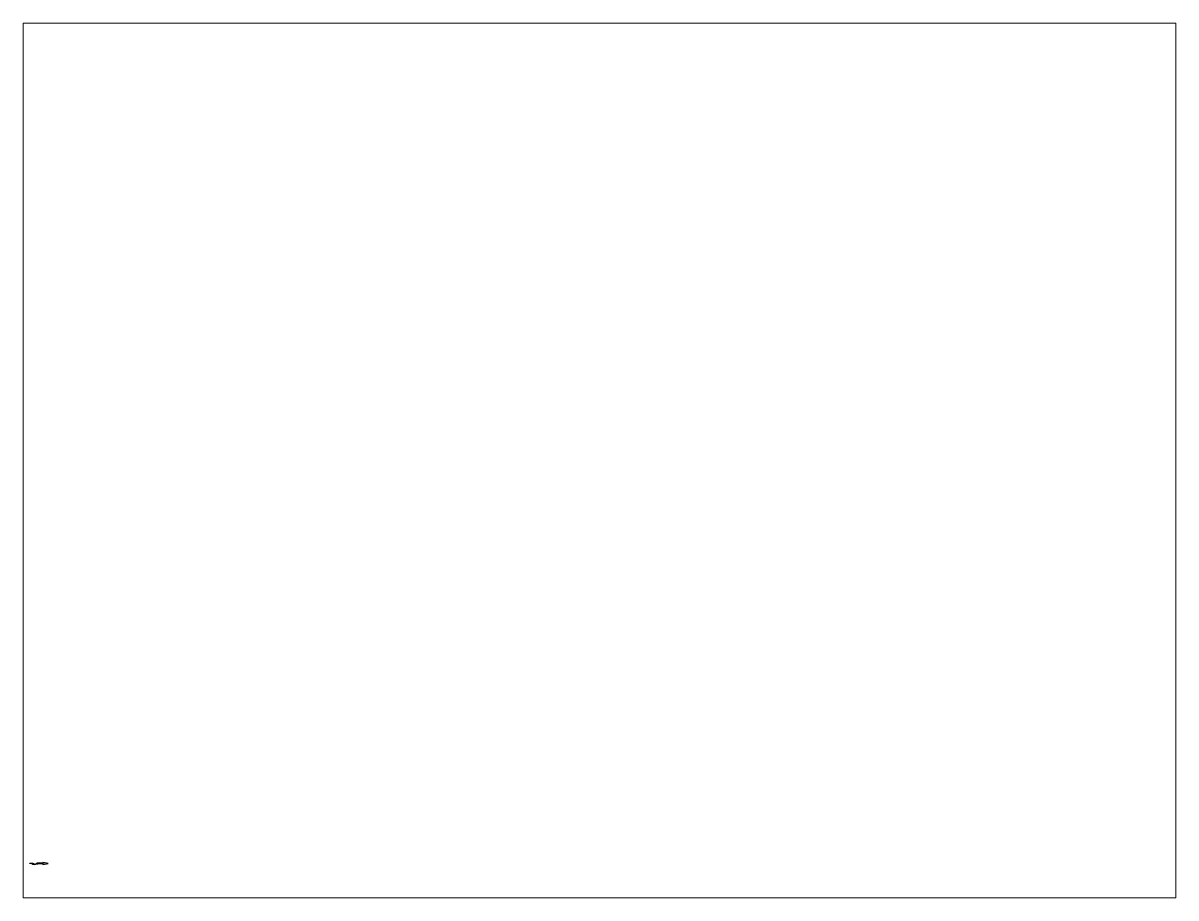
# Paper-space layout 'Layout1' of a CAD drawing. Header units: metres. Extents: x 26 to 231, y 20 to 176.
# The model-space entities are those that its viewports show. They can reach past a viewport. Long polylines and large blocks are cut down to what shows.
import ezdxf

# ---------------------------------------------------------------- set-up
doc = ezdxf.new("R2010")
doc.units = ezdxf.units.M
doc.header["$LTSCALE"] = 0.2

msp = doc.modelspace()

# ---------------------------------------------------------------- hatches: boundary and pattern name
at = {"true_color": 0xfaf528}
h = msp.add_hatch(color=2, dxfattribs=at)
h.dxf.hatch_style = 1
edge = h.paths.add_edge_path()
edge.add_ellipse((1.95, 0), major_axis=(1.2, 0), ratio=0.312521, start_angle=253.0454, end_angle=348.4512)
edge.add_line((3.13, -0.08), (4.75, -0.08))
edge.add_line((4.75, -0.08), (4.75, -0.37))
edge.add_line((4.75, -0.37), (6.8, 0))
edge.add_line((6.8, 0), (4.75, 0.38))
edge.add_line((4.75, 0.38), (4.75, 0.08))
edge.add_line((4.75, 0.08), (3.13, 0.08))
edge.add_line((3.13, 0.08), (2.63, 0.08))
edge.add_ellipse((1.95, 0), major_axis=(0.72, 0), ratio=0.333997, start_angle=161.8264, end_angle=378.3658, ccw=False)
edge.add_line((1.27, 0.07), (0, 0.07))
edge.add_line((0, 0.07), (0, -0.07))
edge.add_line((0, -0.07), (0.77, -0.08))
edge.add_ellipse((1.95, 0), major_axis=(1.2, 0), ratio=0.3125, start_angle=-168.4631, end_angle=-106.9578)

# ---------------------------------------------------------------- linework, layer by layer
at = {"color": 2, "true_color": 0xfaf528}
for p, q in [((0, 0.07), (1.27, 0.07)), ((3.13, 0.08), (2.63, 0.08)), ((4.75, 0.08), (3.13, 0.08)), ((4.75, 0.38), (4.75, 0.08)), ((6.8, 0), (4.75, 0.38)), ((4.75, -0.37), (6.8, 0)), ((3.13, -0.08), (4.75, -0.08)), ((4.75, -0.08), (4.75, -0.37))]:
    msp.add_line(p, q, dxfattribs=at)
msp.add_lwpolyline([(0.77, -0.08), (0, -0.07), (0, 0.07)], dxfattribs=at)
at = {"color": 2, "linetype": 'Continuous', "true_color": 0xfaf528}
for major_axis, ratio, start_param, end_param in [((0.72, 0), 0.333997, 2.824404, 6.603729), ((1.2, 0), 0.3125, -2.940235, -1.866765)]:
    msp.add_ellipse((1.95, 0), major_axis=major_axis, ratio=ratio, start_param=start_param, end_param=end_param, dxfattribs=at)
at = {"color": 2, "linetype": 'Continuous', "true_color": 0xfaf528, "extrusion": (0, 0, -1)}
msp.add_ellipse((1.95, 0), major_axis=(1.2, 0), ratio=0.312521, start_param=0.201564, end_param=1.866711, dxfattribs=at)

psp = doc.layouts.get("Layout1")

# ---------------------------------------------------------------- viewports
at = {"layer": '0'}
psp.add_viewport(center=(128.5, 97.5), size=(205.6, 156), view_center_point=(210, 148.5), view_height=322.4409, dxfattribs=at)

doc.saveas('drawing.dxf')
